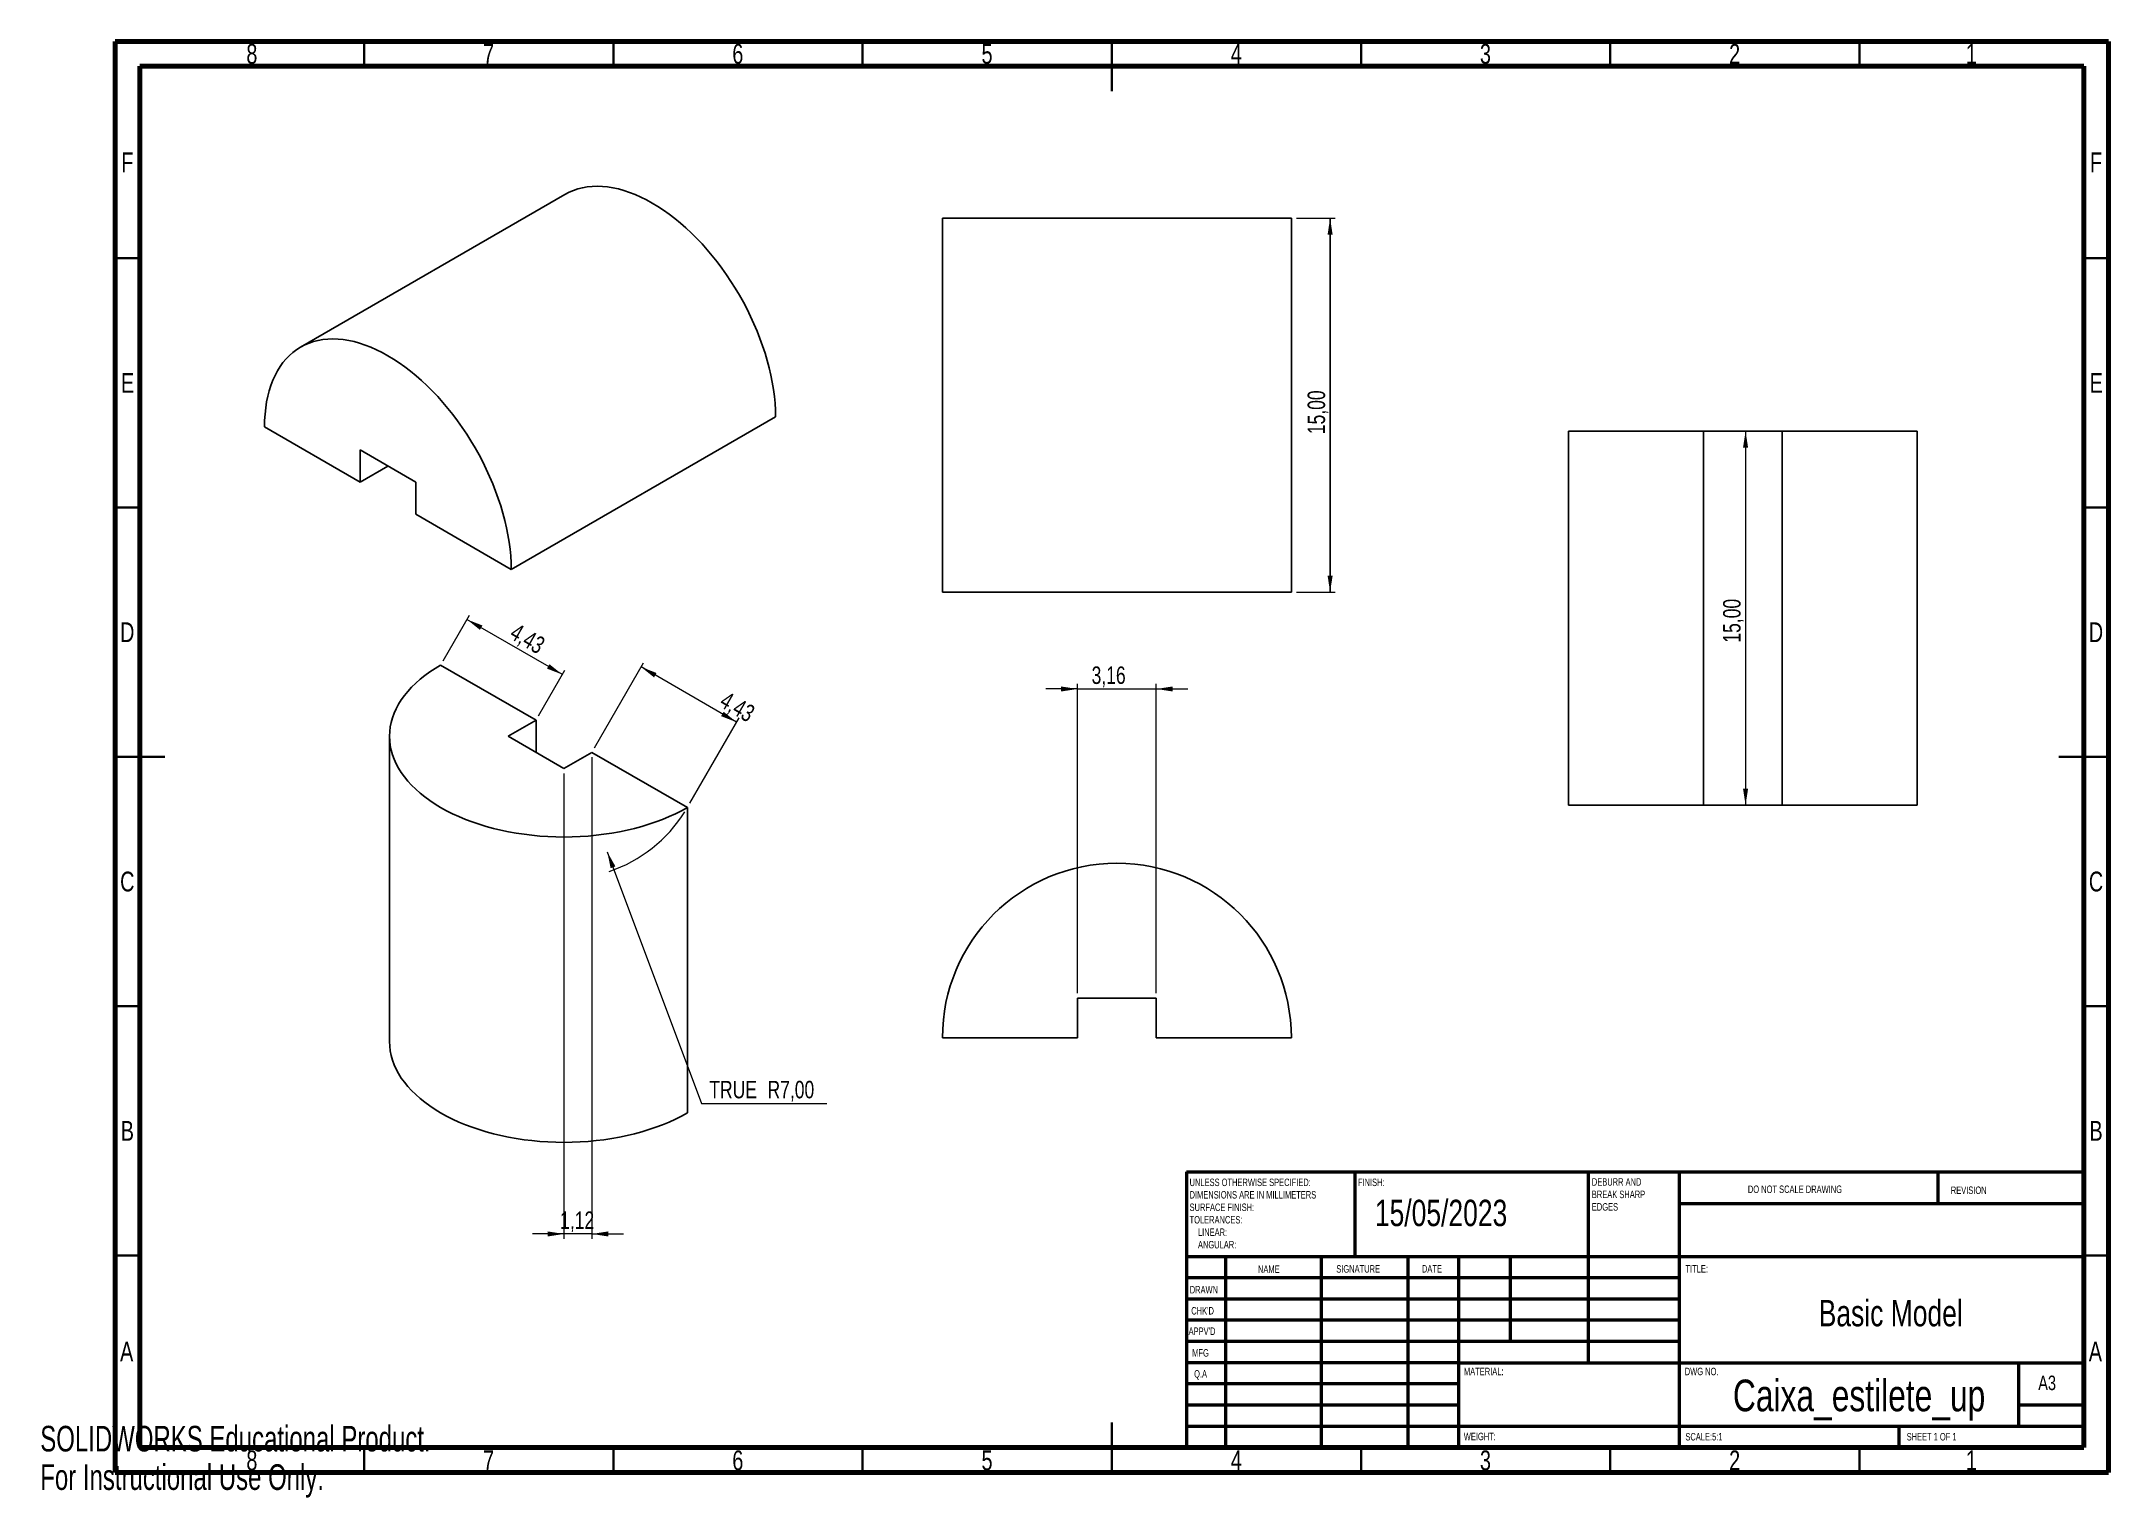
# Model space of a CAD drawing. Header units: millimetres. Extents: x 0 to 415, y 0 to 292.
import ezdxf

# ---------------------------------------------------------------- set-up
doc = ezdxf.new("R2010")
doc.units = ezdxf.units.MM
doc.styles.add('SLDTEXTSTYLE0', font='TXT', dxfattribs={"width": 0.75})
doc.styles.add('SLDTEXTSTYLE1', font='TXT', dxfattribs={"width": 0.686449})
doc.styles.add('SLDTEXTSTYLE2', font='TXT', dxfattribs={"width": 0.6875})
doc.styles.add('SLDTEXTSTYLE3', font='TXT', dxfattribs={"width": 0.7})
doc.dimstyles.new('SLDDIMSTYLE0', dxfattribs={"dimtxt": 3.5, "dimasz": 3.302, "dimexe": 0, "dimexo": 0.0625, "dimgap": 0.875, "dimtad": 1, "dimlfac": 0.2, "dimrnd": 1e-09, "dimzin": 12, "dimdsep": 46, "dimtxsty": 'SLDTEXTSTYLE0', "dimsah": 1, "dimcen": 0.09, "dimadec": 0, "dimazin": 3, "dimtfac": 1, "dimtofl": 0, "dimtmove": 0, "dimatfit": 3, "dimfxl": 0, "dimfrac": 2, "dimtolj": 1, "dimtzin": 12, "dimarcsym": 0})
doc.dimstyles.new('SLDDIMSTYLE1', dxfattribs={"dimtxt": 3.5, "dimasz": 3.302, "dimexe": 0, "dimexo": 0.0625, "dimgap": 0.875, "dimtad": 1, "dimlfac": 0.2, "dimrnd": 1e-09, "dimzin": 12, "dimdsep": 46, "dimtxsty": 'SLDTEXTSTYLE0', "dimsah": 1, "dimcen": 0.09, "dimadec": 0, "dimazin": 3, "dimtfac": 1, "dimtmove": 0, "dimatfit": 0, "dimfxl": 0, "dimfrac": 2, "dimtolj": 1, "dimtzin": 12, "dimarcsym": 0})
doc.dimstyles.new('SLDDIMSTYLE2', dxfattribs={"dimtxt": 3.5, "dimasz": 3.302, "dimexe": 0, "dimexo": 0.0625, "dimgap": 0.875, "dimtad": 0, "dimtih": 1, "dimtoh": 1, "dimlfac": 0.2, "dimrnd": 1e-09, "dimzin": 12, "dimdsep": 46, "dimtxsty": 'SLDTEXTSTYLE0', "dimsah": 1, "dimcen": 0, "dimadec": 0, "dimazin": 3, "dimtfac": 1, "dimtofl": 0, "dimtmove": 0, "dimatfit": 3, "dimfxl": 0, "dimfrac": 2, "dimtolj": 1, "dimtzin": 12, "dimarcsym": 0})

# ---------------------------------------------------------------- blocks, each defined once
blk = doc.blocks.new('_D')
at = {"color": 7, "linetype": 'Continuous', "lineweight": 0}
for p, q in [((252.02, 256.54), (259.79, 256.54)), ((258.79, 256.54), (258.79, 181.54)), ((252.02, 181.54), (259.79, 181.54))]:
    blk.add_line(p, q, dxfattribs=at)
at = {"color": 7, "linetype": 'Continuous', "lineweight": 18}
for points in [[(258.79, 256.54), (258.29, 253.24), (259.3, 253.24)], [(258.79, 181.54), (259.3, 184.84), (258.29, 184.84)]]:
    blk.add_solid(points, dxfattribs=at)
at = {"color": 7, "linetype": 'Continuous', "lineweight": 18, "insert": (254.28, 213.22), "char_height": 3.5, "attachment_point": 1, "rotation": 90, "style": 'SLDTEXTSTYLE0'}
blk.add_mtext('15,00', dxfattribs=at)
blk = doc.blocks.new('_D_1')
at = {"color": 7, "linetype": 'Continuous', "lineweight": 0}
for p, q in [((252.02, 256.54), (259.79, 256.54)), ((258.79, 181.54), (258.79, 256.54)), ((252.02, 181.54), (259.79, 181.54))]:
    blk.add_line(p, q, dxfattribs=at)
at = {"color": 7, "linetype": 'Continuous', "lineweight": 18}
for points in [[(258.79, 256.54), (258.29, 253.24), (259.3, 253.24)], [(258.79, 181.54), (259.3, 184.84), (258.29, 184.84)]]:
    blk.add_solid(points, dxfattribs=at)
at = {"color": 7, "linetype": 'Continuous', "lineweight": 18, "insert": (254.28, 213.22), "char_height": 3.5, "attachment_point": 1, "rotation": 90, "style": 'SLDTEXTSTYLE0'}
blk.add_mtext('15,00', dxfattribs=at)
blk = doc.blocks.new('_D_2')
at = {"color": 7, "linetype": 'Continuous', "lineweight": 0}
for p, q in [((208.12, 162.12), (201.77, 162.12)), ((208.12, 101.08), (208.12, 163.12)), ((208.12, 162.12), (223.92, 162.12)), ((223.92, 101.08), (223.92, 163.12)), ((223.92, 162.12), (230.27, 162.12))]:
    blk.add_line(p, q, dxfattribs=at)
at = {"color": 7, "linetype": 'Continuous', "lineweight": 18}
for points in [[(208.12, 162.12), (204.81, 162.62), (204.81, 161.61)], [(223.92, 162.12), (227.22, 161.61), (227.22, 162.62)]]:
    blk.add_solid(points, dxfattribs=at)
at = {"color": 7, "linetype": 'Continuous', "lineweight": 18, "insert": (210.94, 166.63), "char_height": 3.5, "attachment_point": 1, "style": 'SLDTEXTSTYLE0'}
blk.add_mtext('3,16', dxfattribs=at)
blk = doc.blocks.new('_D_3')
at = {"color": 7, "linetype": 'Continuous', "lineweight": 0}
for p, q in [((113.76, 129.45), (132.65, 79.01)), ((132.65, 79.01), (157.8, 79.01))]:
    blk.add_line(p, q, dxfattribs=at)
at = {"color": 7, "linetype": 'Continuous', "lineweight": 18}
blk.add_arc((105.08, 152.63), 28.58, 288.5268, 327.9985, dxfattribs=at)
blk.add_solid([(113.76, 129.45), (114.44, 126.18), (115.4, 126.54)], dxfattribs=at)
at = {"color": 7, "linetype": 'Continuous', "lineweight": 18, "char_height": 3.5, "attachment_point": 1, "style": 'SLDTEXTSTYLE0'}
for s, insert in [('TRUE', (134.24, 83.52)), ('R7,00', (145.92, 83.52))]:
    blk.add_mtext(s, dxfattribs=dict(at, insert=insert))
blk = doc.blocks.new('_D_4')
at = {"color": 7, "linetype": 'Continuous', "lineweight": 0}
for p, q in [((111.17, 150.28), (121.05, 167.39)), ((139.71, 155.46), (120.55, 166.53)), ((130.33, 139.21), (140.21, 156.33))]:
    blk.add_line(p, q, dxfattribs=at)
at = {"color": 7, "linetype": 'Continuous', "lineweight": 18}
for points in [[(120.55, 166.53), (123.15, 164.44), (123.66, 165.32)], [(139.71, 155.46), (137.11, 157.55), (136.6, 156.67)]]:
    blk.add_solid(points, dxfattribs=at)
at = {"color": 7, "linetype": 'Continuous', "lineweight": 18, "insert": (137.8, 161.78), "char_height": 3.5, "attachment_point": 1, "rotation": 330.0027, "style": 'SLDTEXTSTYLE0'}
blk.add_mtext('4,43', dxfattribs=at)
blk = doc.blocks.new('_D_5')
at = {"color": 7, "linetype": 'Continuous', "lineweight": 0}
for p, q in [((80.83, 167.79), (86.11, 176.93)), ((104.77, 165), (85.61, 176.06)), ((99.99, 156.73), (105.27, 165.86))]:
    blk.add_line(p, q, dxfattribs=at)
at = {"color": 7, "linetype": 'Continuous', "lineweight": 18}
for points in [[(85.61, 176.06), (88.21, 173.97), (88.72, 174.85)], [(104.77, 165), (102.16, 167.09), (101.66, 166.21)]]:
    blk.add_solid(points, dxfattribs=at)
at = {"color": 7, "linetype": 'Continuous', "lineweight": 18, "insert": (95.69, 175.45), "char_height": 3.5, "attachment_point": 1, "rotation": 330.0027, "style": 'SLDTEXTSTYLE0'}
blk.add_mtext('4,43', dxfattribs=at)
blk = doc.blocks.new('_D_6')
at = {"color": 7, "linetype": 'Continuous', "lineweight": 0}
for p, q in [((105.08, 145.18), (105.08, 51.82)), ((110.67, 148.41), (110.67, 51.82)), ((105.08, 52.82), (98.73, 52.82)), ((110.67, 52.82), (105.08, 52.82)), ((110.67, 52.82), (117.02, 52.82))]:
    blk.add_line(p, q, dxfattribs=at)
at = {"color": 7, "linetype": 'Continuous', "lineweight": 18}
for points in [[(105.08, 52.82), (101.78, 53.33), (101.78, 52.31)], [(110.67, 52.82), (113.97, 52.31), (113.97, 53.33)]]:
    blk.add_solid(points, dxfattribs=at)
at = {"color": 7, "linetype": 'Continuous', "lineweight": 18, "insert": (104.31, 57.33), "char_height": 3.5, "attachment_point": 1, "style": 'SLDTEXTSTYLE0'}
blk.add_mtext('1,12', dxfattribs=at)
blk = doc.blocks.new('_D_7')
at = {"color": 7, "linetype": 'Continuous', "lineweight": 0}
blk.add_line((342.15, 213.82), (342.15, 138.82), dxfattribs=at)
at = {"color": 7, "linetype": 'Continuous', "lineweight": 18}
for points in [[(342.15, 213.82), (341.64, 210.52), (342.66, 210.52)], [(342.15, 138.82), (342.66, 142.12), (341.64, 142.12)]]:
    blk.add_solid(points, dxfattribs=at)
at = {"color": 7, "linetype": 'Continuous', "lineweight": 18, "insert": (337.64, 171.41), "char_height": 3.5, "attachment_point": 1, "rotation": 90, "style": 'SLDTEXTSTYLE0'}
blk.add_mtext('15,00', dxfattribs=at)

msp = doc.modelspace()

# ---------------------------------------------------------------- linework, layer by layer
at = {"color": 7, "linetype": 'Continuous', "lineweight": 70}
for p, q in [((15, 5), (15, 292)), ((15, 292), (415, 292)), ((415, 292), (415, 5)), ((20, 10), (20, 287)), ((20, 287), (410, 287)), ((410, 287), (410, 10)), ((410, 10), (20, 10)), ((415, 5), (15, 5))]:
    msp.add_line(p, q, dxfattribs=at)
at = {"color": 7, "linetype": 'Continuous', "lineweight": 35}
for p, q in [((65, 287), (65, 292)), ((115, 287), (115, 292)), ((165, 287), (165, 292)), ((215, 292), (215, 282)), ((215, 287), (215, 292)), ((265, 287), (265, 292)), ((315, 287), (315, 292)), ((365, 287), (365, 292)), ((20, 248.5), (15, 248.5)), ((410, 248.5), (415, 248.5)), ((20, 198.5), (15, 198.5)), ((410, 198.5), (415, 198.5)), ((15, 148.5), (25, 148.5)), ((20, 148.5), (15, 148.5)), ((415, 148.5), (405, 148.5)), ((410, 148.5), (415, 148.5)), ((20, 98.5), (15, 98.5)), ((410, 98.5), (415, 98.5)), ((20, 48.5), (15, 48.5)), ((410, 48.5), (415, 48.5)), ((215, 5), (215, 15)), ((65, 10), (65, 5)), ((115, 10), (115, 5)), ((165, 10), (165, 5)), ((215, 10), (215, 5)), ((265, 10), (265, 5)), ((315, 10), (315, 5)), ((365, 10), (365, 5))]:
    msp.add_line(p, q, dxfattribs=at)
at = {"color": 7, "linetype": 'Continuous', "lineweight": 25}
for p, q in [((105.279, 261.307), (52.246, 230.691)), ((181.015, 256.54), (181.015, 181.54)), ((251.015, 256.54), (181.015, 256.54)), ((251.015, 256.54), (251.015, 181.54)), ((147.526, 216.708), (94.493, 186.092)), ((64.158, 203.604), (44.996, 214.667)), ((306.599, 138.822), (306.599, 213.822)), ((333.699, 213.822), (306.599, 213.822)), ((333.699, 213.822), (333.699, 138.822)), ((349.499, 213.822), (333.699, 213.822)), ((376.599, 213.822), (349.499, 213.822)), ((349.499, 138.822), (349.499, 213.822)), ((376.599, 138.822), (376.599, 213.822)), ((75.33, 203.605), (64.158, 210.055)), ((64.158, 210.055), (64.158, 203.604)), ((64.158, 203.604), (69.745, 206.83)), ((75.33, 197.155), (75.33, 203.605)), ((94.493, 186.092), (75.33, 197.155)), ((251.015, 181.54), (181.015, 181.54)), ((99.495, 155.859), (80.332, 166.921)), ((93.909, 152.634), (99.495, 155.859)), ((99.495, 149.409), (99.495, 155.859)), ((70.081, 152.634), (70.081, 91.394)), ((105.081, 146.185), (93.909, 152.634)), ((110.667, 149.409), (105.081, 146.185)), ((129.83, 138.347), (110.667, 149.409)), ((129.83, 138.347), (129.83, 77.107)), ((333.699, 138.822), (306.599, 138.822)), ((349.499, 138.822), (333.699, 138.822)), ((376.599, 138.822), (349.499, 138.822)), ((223.915, 100.076), (208.115, 100.076)), ((208.115, 100.076), (208.115, 92.176)), ((223.915, 92.176), (223.915, 100.076)), ((208.115, 92.176), (181.015, 92.176)), ((251.015, 92.176), (223.915, 92.176))]:
    msp.add_line(p, q, dxfattribs=at)
at = {"color": 7, "linetype": 'Continuous', "lineweight": 50}
for p, q in [((230, 65.25), (410, 65.25)), ((230, 65.25), (230, 10)), ((263.8, 48.25), (263.8, 65.25)), ((310.6, 65.25), (310.6, 27)), ((328.8, 65.25), (328.8, 10)), ((380.8, 58.875), (380.8, 65.25)), ((410, 58.875), (328.8, 58.875)), ((410, 48.25), (230, 48.25)), ((237.8, 48.25), (237.8, 10)), ((256.991, 48.25), (256.991, 10)), ((274.399, 48.25), (274.399, 10)), ((284.6, 10), (284.6, 48.25)), ((295, 31.25), (295, 48.25)), ((328.8, 44), (230, 44)), ((328.8, 39.75), (230, 39.75)), ((328.8, 35.5), (230, 35.5)), ((328.8, 31.25), (230, 31.25)), ((284.6, 27), (230, 27)), ((284.6, 27), (410, 27)), ((397, 14.25), (397, 27)), ((284.6, 22.75), (230, 22.75)), ((284.6, 18.5), (230, 18.5)), ((410, 18.5), (397, 18.5)), ((230, 14.25), (410, 14.25)), ((373, 10), (373, 14.25))]:
    msp.add_line(p, q, dxfattribs=at)
at = {"color": 7, "linetype": 'Continuous', "lineweight": 25, "flags": 128}
for points in [[(147.526, 216.708), (147.5, 218.043), (147.42, 219.406), (147.289, 220.793), (147.105, 222.202), (146.869, 223.63), (146.581, 225.074), (146.243, 226.53), (145.855, 227.996), (145.417, 229.469), (144.931, 230.944), (144.398, 232.42), (143.819, 233.893), (143.195, 235.359), (142.527, 236.816), (141.817, 238.261), (141.067, 239.69), (140.277, 241.101), (139.45, 242.49), (138.588, 243.854), (137.692, 245.191), (136.764, 246.498), (135.806, 247.772), (134.82, 249.01), (133.809, 250.209), (132.774, 251.368), (131.718, 252.483), (130.642, 253.552), (129.55, 254.573), (128.444, 255.544), (127.325, 256.462), (126.196, 257.326), (125.061, 258.134), (123.92, 258.883), (122.777, 259.574), (121.634, 260.203), (120.494, 260.77), (119.358, 261.274), (118.23, 261.712), (117.111, 262.086), (116.004, 262.393), (114.912, 262.633), (113.837, 262.805), (112.781, 262.91), (111.746, 262.946), (110.734, 262.914), (109.749, 262.814), (108.791, 262.647), (107.863, 262.411), (106.967, 262.109), (106.104, 261.74), (105.279, 261.307)], [(94.493, 186.092), (94.467, 187.428), (94.387, 188.79), (94.256, 190.178), (94.072, 191.587), (93.836, 193.015), (93.548, 194.459), (93.21, 195.915), (92.822, 197.381), (92.384, 198.853), (91.898, 200.329), (91.365, 201.805), (90.786, 203.277), (90.162, 204.744), (89.494, 206.201), (88.784, 207.645), (88.034, 209.075), (87.244, 210.485), (86.417, 211.874), (85.555, 213.239), (84.659, 214.576), (83.731, 215.883), (82.773, 217.157), (81.787, 218.395), (80.776, 219.594), (79.741, 220.752), (78.685, 221.867), (77.609, 222.937), (76.517, 223.958), (75.411, 224.928), (74.292, 225.847), (73.163, 226.711), (72.028, 227.518), (70.887, 228.268), (69.744, 228.958), (68.601, 229.588), (67.461, 230.155), (66.325, 230.658), (65.197, 231.097), (64.078, 231.47), (62.971, 231.777), (61.879, 232.017), (60.804, 232.19), (59.748, 232.294), (58.713, 232.331), (57.701, 232.299), (56.716, 232.199), (55.758, 232.031), (54.83, 231.796), (53.934, 231.494), (53.071, 231.125), (52.244, 230.69), (51.455, 230.191), (50.704, 229.629), (49.994, 229.004), (49.327, 228.317), (48.702, 227.572), (48.123, 226.768), (47.59, 225.908), (47.104, 224.993), (46.667, 224.026), (46.279, 223.008), (45.94, 221.942), (45.653, 220.83), (45.417, 219.675), (45.233, 218.478), (45.101, 217.243), (45.022, 215.971), (44.996, 214.667)], [(129.83, 138.347), (128.66, 137.703), (127.44, 137.09), (126.173, 136.51), (124.861, 135.965), (123.506, 135.456), (122.112, 134.983), (120.682, 134.547), (119.218, 134.151), (117.724, 133.794), (116.204, 133.477), (114.659, 133.2), (113.094, 132.966), (111.512, 132.773), (109.916, 132.623), (108.31, 132.515), (106.697, 132.451), (105.081, 132.429), (103.464, 132.451), (101.851, 132.515), (100.245, 132.623), (98.65, 132.773), (97.068, 132.966), (95.503, 133.2), (93.958, 133.477), (92.437, 133.794), (90.944, 134.151), (89.48, 134.547), (88.05, 134.983), (86.656, 135.456), (85.301, 135.965), (83.989, 136.51), (82.721, 137.09), (81.501, 137.703), (80.332, 138.347), (79.216, 139.022), (78.154, 139.726), (77.15, 140.458), (76.206, 141.216), (75.323, 141.998), (74.504, 142.802), (73.75, 143.628), (73.063, 144.473), (72.444, 145.335), (71.895, 146.213), (71.417, 147.105), (71.01, 148.008), (70.677, 148.922), (70.416, 149.843), (70.23, 150.77), (70.118, 151.701), (70.081, 152.634), (70.118, 153.567), (70.23, 154.499), (70.416, 155.426), (70.677, 156.347), (71.01, 157.26), (71.417, 158.164), (71.895, 159.055), (72.444, 159.933), (73.063, 160.795), (73.75, 161.64), (74.504, 162.466), (75.323, 163.271), (76.206, 164.053), (77.15, 164.811), (78.154, 165.542), (79.216, 166.246), (80.332, 166.921)], [(129.83, 77.107), (128.66, 76.462), (127.44, 75.849), (126.173, 75.27), (124.861, 74.725), (123.506, 74.215), (122.112, 73.742), (120.682, 73.307), (119.218, 72.91), (117.724, 72.553), (116.204, 72.236), (114.659, 71.96), (113.094, 71.725), (111.512, 71.533), (109.916, 71.382), (108.31, 71.275), (106.697, 71.21), (105.081, 71.189), (103.464, 71.21), (101.851, 71.275), (100.245, 71.382), (98.65, 71.533), (97.068, 71.725), (95.503, 71.96), (93.958, 72.236), (92.437, 72.553), (90.944, 72.91), (89.48, 73.307), (88.05, 73.742), (86.656, 74.215), (85.301, 74.725), (83.989, 75.27), (82.721, 75.849), (81.501, 76.462), (80.332, 77.107), (79.216, 77.782), (78.154, 78.486), (77.15, 79.217), (76.206, 79.975), (75.323, 80.757), (74.504, 81.562), (73.75, 82.387), (73.063, 83.232), (72.444, 84.095), (71.895, 84.973), (71.417, 85.864), (71.01, 86.768), (70.677, 87.681), (70.416, 88.602), (70.23, 89.529), (70.118, 90.461), (70.081, 91.394)]]:
    msp.add_lwpolyline(points, dxfattribs=at)
at = {"color": 7, "linetype": 'Continuous', "lineweight": 25}
msp.add_arc((216.015, 92.176), 35, 0, 180, dxfattribs=at)

# ---------------------------------------------------------------- texts
at = {"color": 7, "linetype": 'Continuous', "lineweight": 0}
for s, insert, char_height, attachment_point, style in [('8', (42.46, 291.483), 3.969, 2, 'SLDTEXTSTYLE0'), ('7', (89.96, 291.483), 3.969, 2, 'SLDTEXTSTYLE0'), ('6', (139.96, 291.483), 3.969, 2, 'SLDTEXTSTYLE0'), ('5', (189.96, 291.483), 3.969, 2, 'SLDTEXTSTYLE0'), ('4', (239.96, 291.483), 3.969, 2, 'SLDTEXTSTYLE0'), ('3', (289.96, 291.483), 3.969, 2, 'SLDTEXTSTYLE0'), ('2', (339.96, 291.483), 3.969, 2, 'SLDTEXTSTYLE0'), ('1', (387.46, 291.483), 3.969, 2, 'SLDTEXTSTYLE0'), ('F', (17.458, 269.733), 3.969, 2, 'SLDTEXTSTYLE0'), ('F', (412.458, 269.733), 3.969, 2, 'SLDTEXTSTYLE0'), ('E', (17.508, 225.483), 3.969, 2, 'SLDTEXTSTYLE0'), ('E', (412.508, 225.483), 3.969, 2, 'SLDTEXTSTYLE0'), ('D', (17.453, 175.483), 3.969, 2, 'SLDTEXTSTYLE0'), ('D', (412.453, 175.483), 3.969, 2, 'SLDTEXTSTYLE0'), ('C', (17.459, 125.483), 3.969, 2, 'SLDTEXTSTYLE0'), ('C', (412.459, 125.483), 3.969, 2, 'SLDTEXTSTYLE0'), ('B', (17.471, 75.483), 3.969, 2, 'SLDTEXTSTYLE0'), ('B', (412.471, 75.483), 3.969, 2, 'SLDTEXTSTYLE0'), ('UNLESS OTHERWISE SPECIFIED:', (230.594, 63.921), 1.5, 1, 'SLDTEXTSTYLE0'), ('FINISH:', (264.371, 63.919), 1.5, 1, 'SLDTEXTSTYLE0'), ('DEBURR AND', (311.309, 64.003), 1.5, 1, 'SLDTEXTSTYLE0'), ('DO NOT SCALE DRAWING', (342.615, 62.533), 1.5, 1, 'SLDTEXTSTYLE0'), ('REVISION', (383.328, 62.335), 1.5, 1, 'SLDTEXTSTYLE0'), ('SURFACE FINISH:', (230.594, 58.921), 1.5, 1, 'SLDTEXTSTYLE0'), ('DIMENSIONS ARE IN MILLIMETERS', (230.594, 61.421), 1.5, 1, 'SLDTEXTSTYLE0'), ('15/05/2023', (267.778, 59.679), 5.2917, 1, 'SLDTEXTSTYLE0'), ('BREAK SHARP', (311.309, 61.503), 1.5, 1, 'SLDTEXTSTYLE0'), ('EDGES', (311.309, 59.003), 1.5, 1, 'SLDTEXTSTYLE0'), ('TOLERANCES:', (230.594, 56.421), 1.5, 1, 'SLDTEXTSTYLE0'), ('ANGULAR:', (232.281, 51.421), 1.5, 1, 'SLDTEXTSTYLE0'), ('LINEAR:', (232.281, 53.921), 1.5, 1, 'SLDTEXTSTYLE0'), ('NAME', (244.322, 46.501), 1.5, 1, 'SLDTEXTSTYLE0'), ('SIGNATURE', (260.034, 46.562), 1.5, 1, 'SLDTEXTSTYLE0'), ('DATE', (277.215, 46.576), 1.5, 1, 'SLDTEXTSTYLE0'), ('TITLE:', (330.09, 46.576), 1.5, 1, 'SLDTEXTSTYLE0'), ('DRAWN', (230.643, 42.385), 1.5, 1, 'SLDTEXTSTYLE1'), ("CHK'D", (230.939, 38.162), 1.5, 1, 'SLDTEXTSTYLE0'), ('Basic Model', (356.825, 39.589), 5.29167, 1, 'SLDTEXTSTYLE0'), ("APPV'D", (230.402, 34.066), 1.5, 1, 'SLDTEXTSTYLE0'), ('A', (17.34, 31.233), 3.969, 2, 'SLDTEXTSTYLE0'), ('MFG', (231.124, 29.716), 1.5, 1, 'SLDTEXTSTYLE0'), ('A', (412.34, 31.233), 3.969, 2, 'SLDTEXTSTYLE0'), ('Q.A', (231.509, 25.505), 1.5, 1, 'SLDTEXTSTYLE0'), ('MATERIAL:', (285.646, 25.986), 1.5, 1, 'SLDTEXTSTYLE0'), ('DWG NO.', (329.953, 25.986), 1.5, 1, 'SLDTEXTSTYLE0'), ('Caixa_estilete_up', (364.931, 23.607), 6.35, 2, 'SLDTEXTSTYLE0'), ('A3', (400.871, 24.406), 2.9104, 1, 'SLDTEXTSTYLE0'), ('WEIGHT:', (285.618, 12.949), 1.4986, 1, 'SLDTEXTSTYLE0'), ('SCALE:5:1', (330.074, 12.9), 1.5, 1, 'SLDTEXTSTYLE0'), ('SHEET 1 OF 1', (374.478, 12.9), 1.5, 1, 'SLDTEXTSTYLE2'), ('8', (42.46, 9.393), 3.969, 2, 'SLDTEXTSTYLE0'), ('7', (89.96, 9.393), 3.969, 2, 'SLDTEXTSTYLE0'), ('6', (139.96, 9.393), 3.969, 2, 'SLDTEXTSTYLE0'), ('5', (189.96, 9.393), 3.969, 2, 'SLDTEXTSTYLE0'), ('4', (239.96, 9.393), 3.969, 2, 'SLDTEXTSTYLE0'), ('3', (289.96, 9.393), 3.969, 2, 'SLDTEXTSTYLE0'), ('2', (339.96, 9.393), 3.969, 2, 'SLDTEXTSTYLE0'), ('1', (387.46, 9.393), 3.969, 2, 'SLDTEXTSTYLE0')]:
    msp.add_mtext(s, dxfattribs=dict(at, insert=insert, char_height=char_height, attachment_point=attachment_point, style=style))
at = {"color": 7, "linetype": 'Continuous', "char_height": 5.1381, "attachment_point": 1, "style": 'SLDTEXTSTYLE3'}
for s, insert in [('SOLIDWORKS Educational Product.', (0, 14.331)), ('For Instructional Use Only.', (0, 6.623))]:
    msp.add_mtext(s, dxfattribs=dict(at, insert=insert))

# ---------------------------------------------------------------- dimensions: what is measured, and where the dimension line sits
at = {"color": 7, "linetype": 'Continuous', "lineweight": 18}
for base, p1, p2, angle, dimstyle, picture, middle in [((256.015, 181.54), (251.015, 256.54), (251.015, 181.54), 90, 'SLDDIMSTYLE0', '_D', (256.015, 219.04)), ((256.015, 256.54), (251.015, 181.54), (251.015, 256.54), 90, 'SLDDIMSTYLE0', '_D_1', (256.015, 219.04)), ((342.15, 138.822), (349.499, 213.822), (349.499, 138.822), 90, 'SLDDIMSTYLE0', '_D_7', (342.15, 177.227)), ((85.608, 176.06), (99.495, 155.859), (80.332, 166.921), 330.00269, 'SLDDIMSTYLE1', '_D_5', (97.354, 169.279)), ((120.548, 166.526), (129.83, 138.347), (110.667, 149.409), 330.00269, 'SLDDIMSTYLE1', '_D_4', (139.46, 155.609))]:
    dim = msp.add_linear_dim(base=base, p1=p1, p2=p2, angle=angle, dimstyle=dimstyle, dxfattribs=at)
    dim.commit()
    dim.dimension.update_dxf_attribs({"geometry": picture, "text_midpoint": middle, "dimtype": 160})
for base, p1, p2, picture, middle in [((223.915, 164.893), (208.115, 100.076), (223.915, 100.076), '_D_2', (215.462, 164.893)), ((105.081, 52.819), (110.667, 149.409), (105.081, 146.185), '_D_6', (108.838, 52.819))]:
    dim = msp.add_linear_dim(base=base, p1=p1, p2=p2, dimstyle='SLDDIMSTYLE1', dxfattribs=at)
    dim.commit()
    dim.dimension.update_dxf_attribs({"geometry": picture, "text_midpoint": middle, "dimtype": 160})
dim = msp.add_radius_dim(center=(105.081, 152.634), mpoint=(113.762, 129.453), text='TRUE <>', dimstyle='SLDDIMSTYLE2', dxfattribs=at)
dim.commit()
dim.dimension.update_dxf_attribs({"geometry": '_D_3', "text_midpoint": (146.022, 81.788), "dimtype": 164})

doc.saveas('drawing.dxf')
